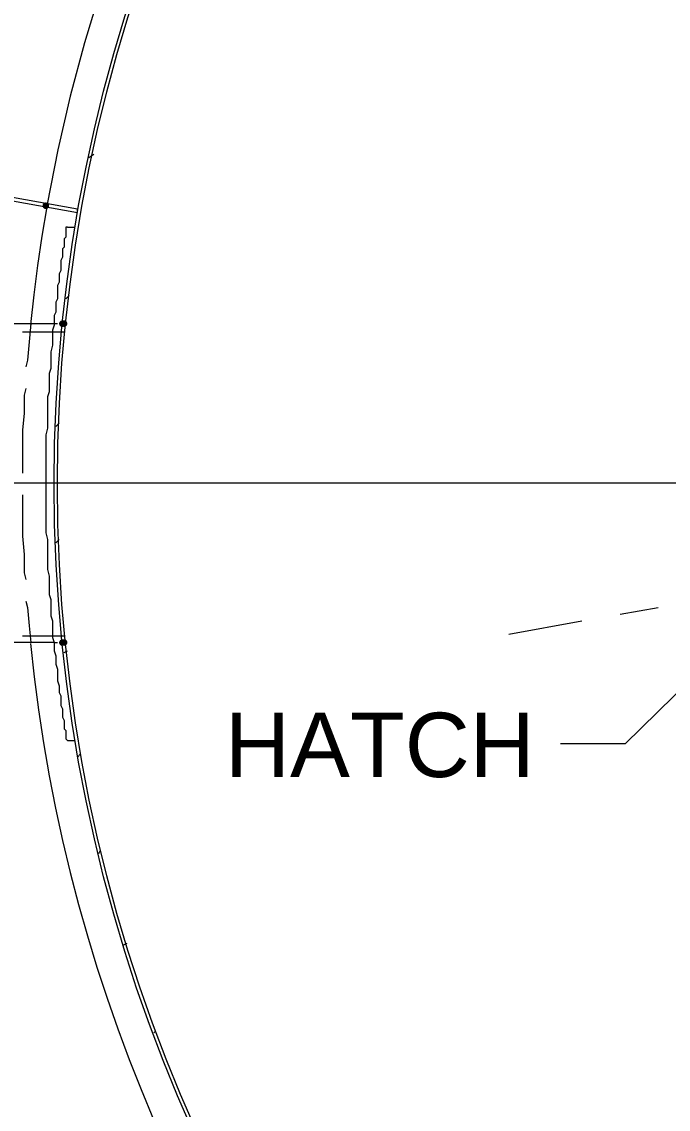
# Model space of a CAD drawing. Header units: millimetres. Extents: x 0 to 62767, y -13570 to 23963.
# Drawn here: x 12041 to 12783, y 3893 to 5141 of the extents above; entities that cross this region are included whole.
import ezdxf

# ---------------------------------------------------------------- set-up
doc = ezdxf.new("R2010")
doc.units = ezdxf.units.MM

msp = doc.modelspace()

# ---------------------------------------------------------------- hatches: boundary and pattern name
h = msp.add_hatch(color=7)
edge = h.paths.add_edge_path()
edge.add_arc((12068.571, 4929.524), 3.81, 0, 360)
h = msp.add_hatch(color=7)
edge = h.paths.add_edge_path()
edge.add_arc((12087.619, 4794.286), 3.81, 0, 360)
h = msp.add_hatch(color=7)
edge = h.paths.add_edge_path()
edge.add_arc((12089.523, 4794.286), 3.81, 0, 360)
h = msp.add_hatch(color=7)
edge = h.paths.add_edge_path()
edge.add_arc((12087.619, 4428.571), 3.81, 0, 360)
h = msp.add_hatch(color=7)
edge = h.paths.add_edge_path()
edge.add_arc((12089.523, 4428.571), 3.81, 0, 360)

# ---------------------------------------------------------------- linework, layer by layer
at = {"color": 7, "lineweight": 0}
for points in [[(12131.374, 5177.123), (12112.884, 5116.488), (12096.5, 5055.269), (12082.234, 4993.522), (12070.101, 4931.302)], [(12015.237, 4937.143), (12030.476, 4935.238), (12104.762, 4921.905), (12104.762, 4925.714), (12030.476, 4939.047), (12017.143, 4940.952)], [(12069.582, 4928.355), (12064.004, 4894.741), (12059.049, 4861.032), (12054.72, 4827.237), (12051.018, 4793.364)], [(12068.571, 4931.428), (12070.476, 4931.428)], [(12093.333, 4904.762), (12091.429, 4904.762), (12091.429, 4902.857), (12091.429, 4900.952), (12091.429, 4899.047), (12091.429, 4897.143), (12091.429, 4895.238), (12091.429, 4893.333), (12089.523, 4891.428), (12089.523, 4889.524), (12089.523, 4887.619), (12089.523, 4885.714), (12089.523, 4881.905), (12087.619, 4880), (12087.619, 4876.19), (12087.619, 4872.381), (12087.619, 4870.476), (12085.714, 4866.666), (12085.714, 4862.857), (12085.714, 4859.047), (12085.714, 4855.238), (12083.81, 4851.428), (12083.81, 4845.714), (12083.81, 4841.905), (12081.904, 4838.095), (12081.904, 4832.381), (12081.904, 4828.571), (12081.904, 4822.857), (12080, 4819.047), (12080, 4813.333), (12080, 4807.619), (12078.095, 4803.809), (12078.095, 4798.095), (12078.095, 4792.381), (12076.19, 4786.667), (12076.19, 4780.952), (12076.19, 4775.238), (12076.19, 4769.524), (12074.286, 4761.905), (12074.286, 4756.19), (12074.286, 4750.476), (12074.286, 4742.857), (12072.38, 4737.143), (12072.38, 4729.524), (12072.38, 4723.809), (12072.38, 4716.19), (12070.476, 4710.476), (12070.476, 4702.857), (12070.476, 4695.238), (12070.476, 4689.524), (12070.476, 4681.905), (12070.476, 4674.286), (12068.571, 4666.667), (12068.571, 4660.952), (12068.571, 4653.333), (12068.571, 4645.714), (12068.571, 4638.095), (12068.571, 4632.381), (12068.571, 4624.762), (12068.571, 4617.143), (12068.571, 4611.428), (12068.571, 4603.809), (12068.571, 4596.19), (12068.571, 4590.476), (12068.571, 4582.857), (12068.571, 4575.238), (12068.571, 4567.619), (12068.571, 4561.905), (12068.571, 4554.286), (12070.476, 4546.667), (12070.476, 4539.048), (12070.476, 4533.333), (12070.476, 4525.714), (12070.476, 4518.095), (12070.476, 4512.381), (12072.38, 4504.762), (12072.38, 4499.048), (12072.38, 4491.429), (12072.38, 4483.809), (12074.286, 4478.095), (12074.286, 4472.381), (12074.286, 4464.762), (12074.286, 4459.048), (12076.19, 4453.333), (12076.19, 4447.619), (12076.19, 4440), (12076.19, 4434.286), (12078.095, 4428.571), (12078.095, 4422.857), (12078.095, 4419.048), (12080, 4413.333), (12080, 4407.619), (12080, 4403.809), (12081.904, 4398.095), (12081.904, 4392.381), (12081.904, 4388.571), (12081.904, 4384.762), (12083.81, 4379.048), (12083.81, 4375.238), (12083.81, 4371.429), (12085.714, 4367.619), (12085.714, 4361.905), (12085.714, 4358.095), (12085.714, 4356.19), (12087.619, 4352.381), (12087.619, 4348.571), (12087.619, 4344.762), (12087.619, 4342.857), (12089.523, 4339.048), (12089.523, 4337.143), (12089.523, 4333.333), (12089.523, 4331.429), (12089.523, 4329.524), (12091.429, 4327.619), (12091.429, 4325.714), (12091.429, 4323.81), (12091.429, 4321.905), (12091.429, 4320), (12091.429, 4318.095), (12093.333, 4316.19)], [(12093.333, 4904.762), (12100.953, 4904.762)], [(12078.095, 4428.571), (11969.524, 4428.571), (11969.524, 4794.286), (12078.095, 4794.286)], [(12051.428, 4794.286), (12049.524, 4773.333), (12047.619, 4752.381), (12045.714, 4744.762)], [(12078.095, 4794.286), (12081.904, 4794.286)], [(12078.095, 4794.286), (12080, 4794.286)], [(12083.81, 4794.286), (12087.619, 4794.286)], [(12085.714, 4794.286), (12089.523, 4794.286)], [(12041.904, 4784.762), (12089.523, 4784.762)], [(12045.714, 4720), (12043.809, 4712.381), (12043.809, 4691.428), (12041.904, 4672.381), (12041.904, 4651.428), (12041.904, 4630.476), (12041.904, 4622.857)], [(12942.857, 4611.428), (11965.714, 4611.428)], [(12041.904, 4598.095), (12041.904, 4590.476), (12041.904, 4569.524), (12041.904, 4550.476), (12043.809, 4529.524), (12043.809, 4508.571), (12045.714, 4500.952)], [(12045.714, 4476.19), (12047.619, 4468.571), (12049.524, 4447.619), (12051.428, 4428.571)], [(12727.619, 4460.952), (12771.429, 4468.571)], [(12599.999, 4438.095), (12683.809, 4453.333)], [(12041.904, 4436.19), (12089.523, 4436.19)], [(12051.026, 4427.583), (12055.255, 4389.293), (12060.259, 4351.238), (12066.03, 4313.425), (12072.561, 4275.864), (12079.844, 4238.562), (12087.871, 4201.528), (12096.635, 4164.771), (12106.127, 4128.298), (12116.34, 4092.119), (12127.266, 4056.241), (12138.897, 4020.673), (12151.225, 3985.424), (12164.243, 3950.501), (12177.943, 3915.914), (12192.317, 3881.67)], [(12078.095, 4428.571), (12081.904, 4428.571)], [(12078.095, 4428.571), (12080, 4428.571)], [(12083.81, 4428.571), (12087.619, 4428.571)], [(12085.714, 4428.571), (12089.523, 4428.571)], [(12826.666, 4403.809), (12733.334, 4312.381), (12659.048, 4312.381)], [(12093.333, 4316.19), (12100.953, 4316.19)]]:
    msp.add_lwpolyline(points, dxfattribs=at)
at = {"color": 179, "lineweight": 0, "true_color": 0x1e1e47}
for points in [[(12118.095, 4984.762), (12123.809, 4988.571)], [(12091.429, 4822.857), (12095.238, 4826.667)], [(12080, 4676.19), (12083.81, 4680)], [(12080, 4542.857), (12083.81, 4546.667)], [(12089.523, 4417.143), (12093.333, 4419.048)], [(12104.762, 4297.143), (12108.571, 4300.952)], [(12129.524, 4186.667), (12131.429, 4190.476)], [(12158.094, 4081.905), (12161.905, 4083.81)], [(12192.381, 3980.952), (12194.285, 3982.857)]]:
    msp.add_lwpolyline(points, dxfattribs=at)
at = {"color": 7, "lineweight": 0}
for radius in [1802.857, 1799.047]:
    msp.add_circle((13880.952, 4610.476), radius, dxfattribs=at)

# ---------------------------------------------------------------- texts
at = {"color": 7, "insert": (12274.286, 4348.121), "char_height": 73.83514, "attachment_point": 1}
msp.add_mtext('{\\fArial|b0|i0|c0;HATCH}', dxfattribs=at)

doc.saveas('drawing.dxf')
